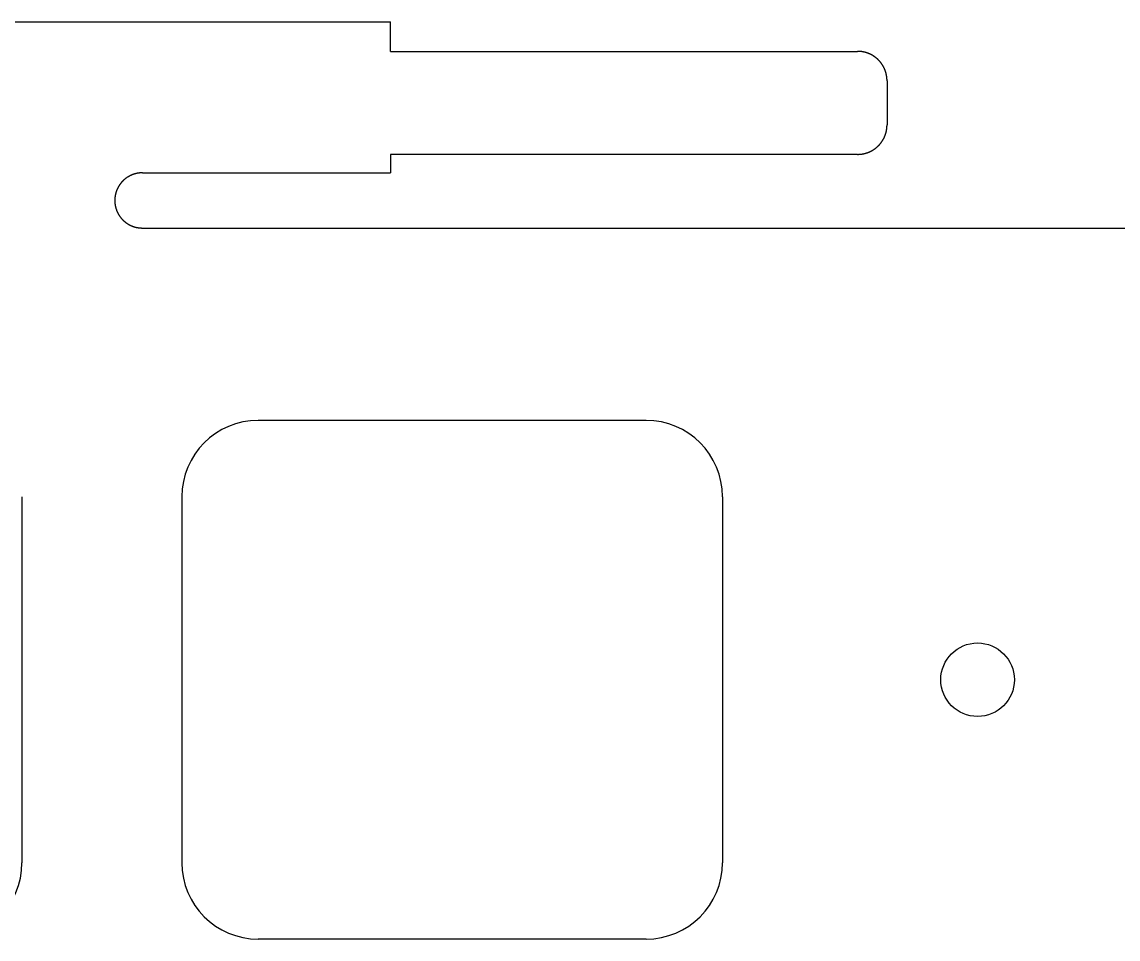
# Model space of a CAD drawing. Header units: millimetres. Extents: x -11 to 340, y -118 to 18.
# Drawn here: x 169.28 to 199.08, y -7.05 to 17.88 of the extents above; entities that cross this region are included whole.
import ezdxf

# ---------------------------------------------------------------- set-up
doc = ezdxf.new("R2010")
doc.units = ezdxf.units.MM
doc.header["$MEASUREMENT"] = 0
doc.layers.add('BLACK', color=7, linetype='CONTINUOUS')

msp = doc.modelspace()

# ---------------------------------------------------------------- linework, layer by layer
at = {"layer": 'BLACK', "linetype": 'Continuous'}
for p, q in [((149.3, 17.882529), (179.3, 17.882529)), ((179.3, 17.082529), (179.3, 17.882529)), ((179.3, 17.082529), (192, 17.082529)), ((192.000728, 17.082529), (192, 17.082529)), ((192.004774, 17.082515), (192.000728, 17.082529)), ((192.008814, 17.082481), (192.004774, 17.082515)), ((192.012855, 17.082428), (192.008814, 17.082481)), ((192.016891, 17.082354), (192.012855, 17.082428)), ((192.020928, 17.082261), (192.016891, 17.082354)), ((192.024959, 17.082147), (192.020928, 17.082261)), ((192.02899, 17.082014), (192.024959, 17.082147)), ((192.033015, 17.08186), (192.02899, 17.082014)), ((192.037041, 17.081687), (192.033015, 17.08186)), ((192.041062, 17.081493), (192.037041, 17.081687)), ((192.045082, 17.08128), (192.041062, 17.081493)), ((192.049097, 17.081047), (192.045082, 17.08128)), ((192.053111, 17.080794), (192.049097, 17.081047)), ((192.05712, 17.080521), (192.053111, 17.080794)), ((192.061129, 17.080228), (192.05712, 17.080521)), ((192.065132, 17.079916), (192.061129, 17.080228)), ((192.069134, 17.079583), (192.065132, 17.079916)), ((192.073131, 17.079231), (192.069134, 17.079583)), ((192.077127, 17.078859), (192.073131, 17.079231)), ((192.081117, 17.078467), (192.077127, 17.078859)), ((192.085107, 17.078055), (192.081117, 17.078467)), ((192.08909, 17.077624), (192.085107, 17.078055)), ((192.093073, 17.077173), (192.08909, 17.077624)), ((192.09705, 17.076702), (192.093073, 17.077173)), ((192.101025, 17.076211), (192.09705, 17.076702)), ((192.104995, 17.075701), (192.101025, 17.076211)), ((192.108963, 17.07517), (192.104995, 17.075701)), ((192.112926, 17.074621), (192.108963, 17.07517)), ((192.116886, 17.074051), (192.112926, 17.074621)), ((192.120841, 17.073462), (192.116886, 17.074051)), ((192.124794, 17.072853), (192.120841, 17.073462)), ((192.128741, 17.072225), (192.124794, 17.072853)), ((192.132686, 17.071576), (192.128741, 17.072225)), ((192.136625, 17.070909), (192.132686, 17.071576)), ((192.140562, 17.070221), (192.136625, 17.070909)), ((192.144492, 17.069514), (192.140562, 17.070221)), ((192.14842, 17.068787), (192.144492, 17.069514)), ((192.152342, 17.068042), (192.14842, 17.068787)), ((192.156262, 17.067276), (192.152342, 17.068042)), ((192.160174, 17.066491), (192.156262, 17.067276)), ((192.164085, 17.065686), (192.160174, 17.066491)), ((192.167989, 17.064862), (192.164085, 17.065686)), ((192.17189, 17.064018), (192.167989, 17.064862)), ((192.175784, 17.063155), (192.17189, 17.064018)), ((192.179676, 17.062272), (192.175784, 17.063155)), ((192.183561, 17.06137), (192.179676, 17.062272)), ((192.187443, 17.060449), (192.183561, 17.06137)), ((192.191318, 17.059508), (192.187443, 17.060449)), ((192.19519, 17.058548), (192.191318, 17.059508)), ((192.199054, 17.057568), (192.19519, 17.058548)), ((192.202916, 17.056569), (192.199054, 17.057568)), ((192.20677, 17.055551), (192.202916, 17.056569)), ((192.210621, 17.054514), (192.20677, 17.055551)), ((192.214464, 17.053457), (192.210621, 17.054514)), ((192.218304, 17.052381), (192.214464, 17.053457)), ((192.222136, 17.051286), (192.218304, 17.052381)), ((192.225965, 17.050171), (192.222136, 17.051286)), ((192.229785, 17.049038), (192.225965, 17.050171)), ((192.233602, 17.047885), (192.229785, 17.049038)), ((192.237412, 17.046713), (192.233602, 17.047885)), ((192.241217, 17.045522), (192.237412, 17.046713)), ((192.245014, 17.044312), (192.241217, 17.045522)), ((192.248807, 17.043082), (192.245014, 17.044312)), ((192.252592, 17.041834), (192.248807, 17.043082)), ((192.256373, 17.040567), (192.252592, 17.041834)), ((192.260145, 17.039281), (192.256373, 17.040567)), ((192.263913, 17.037975), (192.260145, 17.039281)), ((192.267673, 17.036651), (192.263913, 17.037975)), ((192.271428, 17.035308), (192.267673, 17.036651)), ((192.275174, 17.033946), (192.271428, 17.035308)), ((192.278916, 17.032565), (192.275174, 17.033946)), ((192.282648, 17.031165), (192.278916, 17.032565)), ((192.286376, 17.029747), (192.282648, 17.031165)), ((192.290095, 17.02831), (192.286376, 17.029747)), ((192.293809, 17.026853), (192.290095, 17.02831)), ((192.297514, 17.025379), (192.293809, 17.026853)), ((192.301213, 17.023885), (192.297514, 17.025379)), ((192.304904, 17.022373), (192.301213, 17.023885)), ((192.308588, 17.020842), (192.304904, 17.022373)), ((192.312264, 17.019293), (192.308588, 17.020842)), ((192.315934, 17.017725), (192.312264, 17.019293)), ((192.319594, 17.016139), (192.315934, 17.017725)), ((192.323249, 17.014534), (192.319594, 17.016139)), ((192.326894, 17.012911), (192.323249, 17.014534)), ((192.330532, 17.011269), (192.326894, 17.012911)), ((192.334161, 17.009609), (192.330532, 17.011269)), ((192.337784, 17.007931), (192.334161, 17.009609)), ((192.341397, 17.006234), (192.337784, 17.007931)), ((192.345004, 17.004519), (192.341397, 17.006234)), ((192.3486, 17.002786), (192.345004, 17.004519)), ((192.35219, 17.001034), (192.3486, 17.002786)), ((192.35577, 16.999265), (192.35219, 17.001034)), ((192.359342, 16.997477), (192.35577, 16.999265)), ((192.362905, 16.995672), (192.359342, 16.997477)), ((192.36646, 16.993848), (192.362905, 16.995672)), ((192.370005, 16.992007), (192.36646, 16.993848)), ((192.373543, 16.990147), (192.370005, 16.992007)), ((192.37707, 16.98827), (192.373543, 16.990147)), ((192.38059, 16.986374), (192.37707, 16.98827)), ((192.384098, 16.984461), (192.38059, 16.986374)), ((192.3876, 16.98253), (192.384098, 16.984461)), ((192.39109, 16.980581), (192.3876, 16.98253)), ((192.394572, 16.978615), (192.39109, 16.980581)), ((192.398044, 16.976631), (192.394572, 16.978615)), ((192.401507, 16.974629), (192.398044, 16.976631)), ((192.404959, 16.972611), (192.401507, 16.974629)), ((192.408403, 16.970574), (192.404959, 16.972611)), ((192.411835, 16.968521), (192.408403, 16.970574)), ((192.415259, 16.966449), (192.411835, 16.968521)), ((192.418672, 16.964361), (192.415259, 16.966449)), ((192.422075, 16.962255), (192.418672, 16.964361)), ((192.425468, 16.960132), (192.422075, 16.962255)), ((192.428851, 16.957991), (192.425468, 16.960132)), ((192.432222, 16.955834), (192.428851, 16.957991)), ((192.435584, 16.95366), (192.432222, 16.955834)), ((192.438935, 16.951469), (192.435584, 16.95366)), ((192.442276, 16.94926), (192.438935, 16.951469)), ((192.445605, 16.947035), (192.442276, 16.94926)), ((192.448924, 16.944793), (192.445605, 16.947035)), ((192.452232, 16.942535), (192.448924, 16.944793)), ((192.455529, 16.940259), (192.452232, 16.942535)), ((192.458814, 16.937967), (192.455529, 16.940259)), ((192.462089, 16.935658), (192.458814, 16.937967)), ((192.465352, 16.933333), (192.462089, 16.935658)), ((192.468604, 16.930991), (192.465352, 16.933333)), ((192.471844, 16.928633), (192.468604, 16.930991)), ((192.475073, 16.926259), (192.471844, 16.928633)), ((192.47829, 16.923868), (192.475073, 16.926259)), ((192.481496, 16.921461), (192.47829, 16.923868)), ((192.484689, 16.919039), (192.481496, 16.921461)), ((192.487871, 16.916599), (192.484689, 16.919039)), ((192.491041, 16.914144), (192.487871, 16.916599)), ((192.494199, 16.911673), (192.491041, 16.914144)), ((192.497344, 16.909186), (192.494199, 16.911673)), ((192.500477, 16.906683), (192.497344, 16.909186)), ((192.503598, 16.904165), (192.500477, 16.906683)), ((192.506707, 16.901631), (192.503598, 16.904165)), ((192.509802, 16.899081), (192.506707, 16.901631)), ((192.512886, 16.896515), (192.509802, 16.899081)), ((192.515956, 16.893935), (192.512886, 16.896515)), ((192.519014, 16.891338), (192.515956, 16.893935)), ((192.522059, 16.888727), (192.519014, 16.891338)), ((192.525092, 16.8861), (192.522059, 16.888727)), ((192.52811, 16.883458), (192.525092, 16.8861)), ((192.531116, 16.880801), (192.52811, 16.883458)), ((192.534109, 16.878129), (192.531116, 16.880801)), ((192.537089, 16.875442), (192.534109, 16.878129)), ((192.540055, 16.87274), (192.537089, 16.875442)), ((192.543007, 16.870023), (192.540055, 16.87274)), ((192.545946, 16.867292), (192.543007, 16.870023)), ((192.548872, 16.864546), (192.545946, 16.867292)), ((192.551784, 16.861785), (192.548872, 16.864546)), ((192.554682, 16.85901), (192.551784, 16.861785)), ((192.557566, 16.85622), (192.554682, 16.85901)), ((192.560436, 16.853416), (192.557566, 16.85622)), ((192.563292, 16.850598), (192.560436, 16.853416)), ((192.568962, 16.844919), (192.563292, 16.850598)), ((192.574575, 16.839184), (192.568962, 16.844919)), ((192.580131, 16.833393), (192.574575, 16.839184)), ((192.585628, 16.827548), (192.580131, 16.833393)), ((192.591066, 16.821648), (192.585628, 16.827548)), ((192.596445, 16.815695), (192.591066, 16.821648)), ((192.601764, 16.809689), (192.596445, 16.815695)), ((192.607022, 16.803631), (192.601764, 16.809689)), ((192.612219, 16.797522), (192.607022, 16.803631)), ((192.617354, 16.791361), (192.612219, 16.797522)), ((192.622426, 16.785151), (192.617354, 16.791361)), ((192.627436, 16.778891), (192.622426, 16.785151)), ((192.632382, 16.772583), (192.627436, 16.778891)), ((192.637265, 16.766227), (192.632382, 16.772583)), ((192.642082, 16.759823), (192.637265, 16.766227)), ((192.646835, 16.753373), (192.642082, 16.759823)), ((192.651522, 16.746877), (192.646835, 16.753373)), ((192.656144, 16.740335), (192.651522, 16.746877)), ((192.660699, 16.73375), (192.656144, 16.740335)), ((192.665187, 16.72712), (192.660699, 16.73375)), ((192.669607, 16.720447), (192.665187, 16.72712)), ((192.67396, 16.713733), (192.669607, 16.720447)), ((192.678244, 16.706976), (192.67396, 16.713733)), ((192.68246, 16.700179), (192.678244, 16.706976)), ((192.686606, 16.693341), (192.68246, 16.700179)), ((192.690683, 16.686464), (192.686606, 16.693341)), ((192.69469, 16.679548), (192.690683, 16.686464)), ((192.698627, 16.672594), (192.69469, 16.679548)), ((192.702493, 16.665603), (192.698627, 16.672594)), ((192.706288, 16.658575), (192.702493, 16.665603)), ((192.710012, 16.651511), (192.706288, 16.658575)), ((192.713664, 16.644411), (192.710012, 16.651511)), ((192.717243, 16.637277), (192.713664, 16.644411)), ((192.720751, 16.63011), (192.717243, 16.637277)), ((192.724185, 16.622909), (192.720751, 16.63011)), ((192.727547, 16.615675), (192.724185, 16.622909)), ((192.730835, 16.60841), (192.727547, 16.615675)), ((192.73405, 16.601113), (192.730835, 16.60841)), ((192.737191, 16.593786), (192.73405, 16.601113)), ((192.740257, 16.586429), (192.737191, 16.593786)), ((192.74325, 16.579043), (192.740257, 16.586429)), ((192.746167, 16.571629), (192.74325, 16.579043)), ((192.74901, 16.564186), (192.746167, 16.571629)), ((192.751778, 16.556716), (192.74901, 16.564186)), ((192.75447, 16.54922), (192.751778, 16.556716)), ((192.757087, 16.541697), (192.75447, 16.54922)), ((192.759628, 16.534149), (192.757087, 16.541697)), ((192.762093, 16.526576), (192.759628, 16.534149)), ((192.764482, 16.51898), (192.762093, 16.526576)), ((192.766794, 16.511359), (192.764482, 16.51898)), ((192.76903, 16.503716), (192.766794, 16.511359)), ((192.771189, 16.49605), (192.76903, 16.503716)), ((192.773272, 16.488362), (192.771189, 16.49605)), ((192.775277, 16.480653), (192.773272, 16.488362)), ((192.777205, 16.472924), (192.775277, 16.480653)), ((192.779056, 16.465174), (192.777205, 16.472924)), ((192.780829, 16.457404), (192.779056, 16.465174)), ((192.782525, 16.449616), (192.780829, 16.457404)), ((192.784143, 16.441809), (192.782525, 16.449616)), ((192.785683, 16.433984), (192.784143, 16.441809)), ((192.787145, 16.426142), (192.785683, 16.433984)), ((192.788529, 16.418282), (192.787145, 16.426142)), ((192.789835, 16.410406), (192.788529, 16.418282)), ((192.791062, 16.402514), (192.789835, 16.410406)), ((192.792211, 16.394607), (192.791062, 16.402514)), ((192.793281, 16.386685), (192.792211, 16.394607)), ((192.794273, 16.378748), (192.793281, 16.386685)), ((192.795186, 16.370796), (192.794273, 16.378748)), ((192.79602, 16.362832), (192.795186, 16.370796)), ((192.796775, 16.354854), (192.79602, 16.362832)), ((192.797451, 16.346863), (192.796775, 16.354854)), ((192.798047, 16.33886), (192.797451, 16.346863)), ((192.798565, 16.330845), (192.798047, 16.33886)), ((192.799003, 16.322819), (192.798565, 16.330845)), ((192.799362, 16.314782), (192.799003, 16.322819)), ((192.799641, 16.306733), (192.799362, 16.314782)), ((192.79984, 16.298675), (192.799641, 16.306733)), ((192.79996, 16.290607), (192.79984, 16.298675)), ((192.8, 16.282529), (192.79996, 16.290607)), ((192.8, 16.282529), (192.8, 15.082529)), ((192.779743, 14.902853), (192.780626, 14.906745)), ((192.780626, 14.906745), (192.781489, 14.910639)), ((192.781489, 14.910639), (192.782333, 14.91454)), ((192.782333, 14.91454), (192.783157, 14.918444)), ((192.783157, 14.918444), (192.783962, 14.922355)), ((192.783962, 14.922355), (192.784747, 14.926267)), ((192.784747, 14.926267), (192.785513, 14.930187)), ((192.785513, 14.930187), (192.786258, 14.934109)), ((192.786258, 14.934109), (192.786985, 14.938037)), ((192.786985, 14.938037), (192.787692, 14.941967)), ((192.787692, 14.941967), (192.78838, 14.945904)), ((192.78838, 14.945904), (192.789047, 14.949843)), ((192.789047, 14.949843), (192.789696, 14.953788)), ((192.789696, 14.953788), (192.790324, 14.957735)), ((192.790324, 14.957735), (192.790933, 14.961688)), ((192.790933, 14.961688), (192.791522, 14.965643)), ((192.791522, 14.965643), (192.792092, 14.969603)), ((192.792092, 14.969603), (192.792641, 14.973566)), ((192.792641, 14.973566), (192.793172, 14.977534)), ((192.793172, 14.977534), (192.793682, 14.981504)), ((192.793682, 14.981504), (192.794173, 14.985479)), ((192.794173, 14.985479), (192.794644, 14.989456)), ((192.794644, 14.989456), (192.795095, 14.993439)), ((192.795095, 14.993439), (192.795526, 14.997422)), ((192.795526, 14.997422), (192.795938, 15.001412)), ((192.795938, 15.001412), (192.79633, 15.005402)), ((192.79633, 15.005402), (192.796702, 15.009398)), ((192.796702, 15.009398), (192.797054, 15.013395)), ((192.797054, 15.013395), (192.797387, 15.017397)), ((192.797387, 15.017397), (192.797699, 15.0214)), ((192.797699, 15.0214), (192.797992, 15.025409)), ((192.797992, 15.025409), (192.798265, 15.029418)), ((192.798265, 15.029418), (192.798518, 15.033432)), ((192.798518, 15.033432), (192.798751, 15.037447)), ((192.798751, 15.037447), (192.798964, 15.041467)), ((192.798964, 15.041467), (192.799158, 15.045488)), ((192.799158, 15.045488), (192.799331, 15.049514)), ((192.799331, 15.049514), (192.799485, 15.053539)), ((192.799485, 15.053539), (192.799618, 15.05757)), ((192.799618, 15.05757), (192.799732, 15.061601)), ((192.799732, 15.061601), (192.799825, 15.065638)), ((192.799825, 15.065638), (192.799899, 15.069674)), ((192.799899, 15.069674), (192.799952, 15.073715)), ((192.799952, 15.073715), (192.799986, 15.077756)), ((192.799986, 15.077756), (192.8, 15.081801)), ((192.8, 15.081801), (192.8, 15.082529)), ((192.641339, 14.604239), (192.64373, 14.607456)), ((192.64373, 14.607456), (192.646104, 14.610685)), ((192.646104, 14.610685), (192.648462, 14.613925)), ((192.648462, 14.613925), (192.650804, 14.617177)), ((192.650804, 14.617177), (192.653129, 14.62044)), ((192.653129, 14.62044), (192.655438, 14.623715)), ((192.655438, 14.623715), (192.65773, 14.627)), ((192.65773, 14.627), (192.660006, 14.630297)), ((192.660006, 14.630297), (192.662264, 14.633605)), ((192.662264, 14.633605), (192.664506, 14.636924)), ((192.664506, 14.636924), (192.666731, 14.640253)), ((192.666731, 14.640253), (192.66894, 14.643594)), ((192.66894, 14.643594), (192.671131, 14.646945)), ((192.671131, 14.646945), (192.673305, 14.650307)), ((192.673305, 14.650307), (192.675462, 14.653678)), ((192.675462, 14.653678), (192.677603, 14.657061)), ((192.677603, 14.657061), (192.679726, 14.660454)), ((192.679726, 14.660454), (192.681832, 14.663857)), ((192.681832, 14.663857), (192.68392, 14.66727)), ((192.68392, 14.66727), (192.685992, 14.670694)), ((192.685992, 14.670694), (192.688045, 14.674126)), ((192.688045, 14.674126), (192.690082, 14.67757)), ((192.690082, 14.67757), (192.6921, 14.681022)), ((192.6921, 14.681022), (192.694102, 14.684485)), ((192.694102, 14.684485), (192.696086, 14.687957)), ((192.696086, 14.687957), (192.698052, 14.691439)), ((192.698052, 14.691439), (192.700001, 14.694929)), ((192.700001, 14.694929), (192.701932, 14.698431)), ((192.701932, 14.698431), (192.703845, 14.701939)), ((192.703845, 14.701939), (192.705741, 14.705459)), ((192.705741, 14.705459), (192.707618, 14.708986)), ((192.707618, 14.708986), (192.709478, 14.712524)), ((192.709478, 14.712524), (192.711319, 14.716069)), ((192.711319, 14.716069), (192.713143, 14.719624)), ((192.713143, 14.719624), (192.714948, 14.723187)), ((192.714948, 14.723187), (192.716736, 14.726759)), ((192.716736, 14.726759), (192.718505, 14.730339)), ((192.718505, 14.730339), (192.720257, 14.733929)), ((192.720257, 14.733929), (192.72199, 14.737525)), ((192.72199, 14.737525), (192.723705, 14.741132)), ((192.723705, 14.741132), (192.725402, 14.744745)), ((192.725402, 14.744745), (192.72708, 14.748368)), ((192.72708, 14.748368), (192.72874, 14.751997)), ((192.72874, 14.751997), (192.730382, 14.755635)), ((192.730382, 14.755635), (192.732005, 14.75928)), ((192.732005, 14.75928), (192.73361, 14.762935)), ((192.73361, 14.762935), (192.735196, 14.766595)), ((192.735196, 14.766595), (192.736764, 14.770265)), ((192.736764, 14.770265), (192.738313, 14.773941)), ((192.738313, 14.773941), (192.739844, 14.777625)), ((192.739844, 14.777625), (192.741356, 14.781316)), ((192.741356, 14.781316), (192.74285, 14.785015)), ((192.74285, 14.785015), (192.744324, 14.78872)), ((192.744324, 14.78872), (192.745781, 14.792434)), ((192.745781, 14.792434), (192.747218, 14.796153)), ((192.747218, 14.796153), (192.748636, 14.799881)), ((192.748636, 14.799881), (192.750036, 14.803613)), ((192.750036, 14.803613), (192.751417, 14.807355)), ((192.751417, 14.807355), (192.752779, 14.811101)), ((192.752779, 14.811101), (192.754122, 14.814856)), ((192.754122, 14.814856), (192.755446, 14.818616)), ((192.755446, 14.818616), (192.756752, 14.822384)), ((192.756752, 14.822384), (192.758038, 14.826156)), ((192.758038, 14.826156), (192.759305, 14.829937)), ((192.759305, 14.829937), (192.760553, 14.833722)), ((192.760553, 14.833722), (192.761783, 14.837515)), ((192.761783, 14.837515), (192.762993, 14.841312)), ((192.762993, 14.841312), (192.764184, 14.845117)), ((192.764184, 14.845117), (192.765356, 14.848927)), ((192.765356, 14.848927), (192.766509, 14.852744)), ((192.766509, 14.852744), (192.767642, 14.856564)), ((192.767642, 14.856564), (192.768757, 14.860393)), ((192.768757, 14.860393), (192.769852, 14.864225)), ((192.769852, 14.864225), (192.770928, 14.868065)), ((192.770928, 14.868065), (192.771985, 14.871908)), ((192.771985, 14.871908), (192.773022, 14.875759)), ((192.773022, 14.875759), (192.77404, 14.879613)), ((192.77404, 14.879613), (192.775039, 14.883475)), ((192.775039, 14.883475), (192.776019, 14.887339)), ((192.776019, 14.887339), (192.776979, 14.891211)), ((192.776979, 14.891211), (192.77792, 14.895086)), ((192.77792, 14.895086), (192.778841, 14.898968)), ((192.778841, 14.898968), (192.779743, 14.902853)), ((192.198124, 14.307252), (192.205833, 14.309257)), ((192.205833, 14.309257), (192.213521, 14.31134)), ((192.213521, 14.31134), (192.221187, 14.313499)), ((192.221187, 14.313499), (192.22883, 14.315735)), ((192.22883, 14.315735), (192.236451, 14.318047)), ((192.236451, 14.318047), (192.244047, 14.320436)), ((192.244047, 14.320436), (192.25162, 14.322901)), ((192.25162, 14.322901), (192.259168, 14.325442)), ((192.259168, 14.325442), (192.266691, 14.328059)), ((192.266691, 14.328059), (192.274187, 14.330751)), ((192.274187, 14.330751), (192.281657, 14.333519)), ((192.281657, 14.333519), (192.2891, 14.336362)), ((192.2891, 14.336362), (192.296514, 14.339279)), ((192.296514, 14.339279), (192.3039, 14.342272)), ((192.3039, 14.342272), (192.311257, 14.345338)), ((192.311257, 14.345338), (192.318584, 14.348479)), ((192.318584, 14.348479), (192.325881, 14.351694)), ((192.325881, 14.351694), (192.333146, 14.354982)), ((192.333146, 14.354982), (192.34038, 14.358344)), ((192.34038, 14.358344), (192.347581, 14.361778)), ((192.347581, 14.361778), (192.354748, 14.365286)), ((192.354748, 14.365286), (192.361882, 14.368865)), ((192.361882, 14.368865), (192.368982, 14.372517)), ((192.368982, 14.372517), (192.376046, 14.376241)), ((192.376046, 14.376241), (192.383074, 14.380036)), ((192.383074, 14.380036), (192.390065, 14.383902)), ((192.390065, 14.383902), (192.397019, 14.387839)), ((192.397019, 14.387839), (192.403935, 14.391846)), ((192.403935, 14.391846), (192.410812, 14.395923)), ((192.410812, 14.395923), (192.41765, 14.400069)), ((192.41765, 14.400069), (192.424447, 14.404285)), ((192.424447, 14.404285), (192.431204, 14.408569)), ((192.431204, 14.408569), (192.437918, 14.412922)), ((192.437918, 14.412922), (192.444591, 14.417342)), ((192.444591, 14.417342), (192.451221, 14.42183)), ((192.451221, 14.42183), (192.457806, 14.426385)), ((192.457806, 14.426385), (192.464348, 14.431007)), ((192.464348, 14.431007), (192.470844, 14.435694)), ((192.470844, 14.435694), (192.477294, 14.440447)), ((192.477294, 14.440447), (192.483698, 14.445264)), ((192.483698, 14.445264), (192.490054, 14.450147)), ((192.490054, 14.450147), (192.496362, 14.455093)), ((192.496362, 14.455093), (192.502622, 14.460103)), ((192.502622, 14.460103), (192.508832, 14.465175)), ((192.508832, 14.465175), (192.514993, 14.47031)), ((192.514993, 14.47031), (192.521102, 14.475507)), ((192.521102, 14.475507), (192.52716, 14.480765)), ((192.52716, 14.480765), (192.533166, 14.486084)), ((192.533166, 14.486084), (192.539119, 14.491463)), ((192.539119, 14.491463), (192.545019, 14.496901)), ((192.545019, 14.496901), (192.550864, 14.502398)), ((192.550864, 14.502398), (192.556655, 14.507954)), ((192.556655, 14.507954), (192.56239, 14.513567)), ((192.56239, 14.513567), (192.568069, 14.519237)), ((192.568069, 14.519237), (192.570887, 14.522093)), ((192.570887, 14.522093), (192.573691, 14.524963)), ((192.573691, 14.524963), (192.576481, 14.527847)), ((192.576481, 14.527847), (192.579256, 14.530745)), ((192.579256, 14.530745), (192.582017, 14.533657)), ((192.582017, 14.533657), (192.584763, 14.536583)), ((192.584763, 14.536583), (192.587494, 14.539522)), ((192.587494, 14.539522), (192.590211, 14.542474)), ((192.590211, 14.542474), (192.592913, 14.54544)), ((192.592913, 14.54544), (192.5956, 14.54842)), ((192.5956, 14.54842), (192.598272, 14.551413)), ((192.598272, 14.551413), (192.600929, 14.554419)), ((192.600929, 14.554419), (192.603571, 14.557437)), ((192.603571, 14.557437), (192.606198, 14.56047)), ((192.606198, 14.56047), (192.608809, 14.563515)), ((192.608809, 14.563515), (192.611406, 14.566573)), ((192.611406, 14.566573), (192.613986, 14.569643)), ((192.613986, 14.569643), (192.616552, 14.572727)), ((192.616552, 14.572727), (192.619102, 14.575822)), ((192.619102, 14.575822), (192.621636, 14.578931)), ((192.621636, 14.578931), (192.624154, 14.582052)), ((192.624154, 14.582052), (192.626657, 14.585185)), ((192.626657, 14.585185), (192.629144, 14.58833)), ((192.629144, 14.58833), (192.631615, 14.591488)), ((192.631615, 14.591488), (192.63407, 14.594658)), ((192.63407, 14.594658), (192.63651, 14.59784)), ((192.63651, 14.59784), (192.638932, 14.601033)), ((192.638932, 14.601033), (192.641339, 14.604239)), ((192, 14.282529), (179.3, 14.282529)), ((179.3, 14.282529), (179.3, 13.78)), ((192, 14.282529), (192.008078, 14.282569)), ((192.008078, 14.282569), (192.016146, 14.282689)), ((192.016146, 14.282689), (192.024204, 14.282888)), ((192.024204, 14.282888), (192.032253, 14.283167)), ((192.032253, 14.283167), (192.04029, 14.283526)), ((192.04029, 14.283526), (192.048316, 14.283964)), ((192.048316, 14.283964), (192.056331, 14.284482)), ((192.056331, 14.284482), (192.064334, 14.285078)), ((192.064334, 14.285078), (192.072325, 14.285754)), ((192.072325, 14.285754), (192.080303, 14.286509)), ((192.080303, 14.286509), (192.088267, 14.287343)), ((192.088267, 14.287343), (192.096219, 14.288256)), ((192.096219, 14.288256), (192.104156, 14.289248)), ((192.104156, 14.289248), (192.112078, 14.290318)), ((192.112078, 14.290318), (192.119985, 14.291467)), ((192.119985, 14.291467), (192.127877, 14.292694)), ((192.127877, 14.292694), (192.135753, 14.294)), ((192.135753, 14.294), (192.143613, 14.295384)), ((192.143613, 14.295384), (192.151455, 14.296846)), ((192.151455, 14.296846), (192.15928, 14.298386)), ((192.15928, 14.298386), (192.167087, 14.300004)), ((192.167087, 14.300004), (192.174875, 14.3017)), ((192.174875, 14.3017), (192.182645, 14.303473)), ((192.182645, 14.303473), (192.190395, 14.305324)), ((192.190395, 14.305324), (192.198124, 14.307252)), ((172.242142, 13.714106), (172.235119, 13.710896)), ((172.249197, 13.717242), (172.242142, 13.714106)), ((172.256283, 13.720304), (172.249197, 13.717242)), ((172.263398, 13.723292), (172.256283, 13.720304)), ((172.270543, 13.726206), (172.263398, 13.723292)), ((172.277717, 13.729045), (172.270543, 13.726206)), ((172.284919, 13.731809), (172.277717, 13.729045)), ((172.292148, 13.734498), (172.284919, 13.731809)), ((172.299404, 13.737112), (172.292148, 13.734498)), ((172.306686, 13.739651), (172.299404, 13.737112)), ((172.313993, 13.742113), (172.306686, 13.739651)), ((172.321325, 13.7445), (172.313993, 13.742113)), ((172.328681, 13.74681), (172.321325, 13.7445)), ((172.336061, 13.749045), (172.328681, 13.74681)), ((172.343464, 13.751202), (172.336061, 13.749045)), ((172.350889, 13.753283), (172.343464, 13.751202)), ((172.358336, 13.755287), (172.350889, 13.753283)), ((172.365804, 13.757214), (172.358336, 13.755287)), ((172.373292, 13.759064), (172.365804, 13.757214)), ((172.380801, 13.760836), (172.373292, 13.759064)), ((172.388329, 13.762531), (172.380801, 13.760836)), ((172.395876, 13.764148), (172.388329, 13.762531)), ((172.403441, 13.765687), (172.395876, 13.764148)), ((172.411024, 13.767149), (172.403441, 13.765687)), ((172.418624, 13.768532), (172.411024, 13.767149)), ((172.426242, 13.769837), (172.418624, 13.768532)), ((172.433875, 13.771064), (172.426242, 13.769837)), ((172.441524, 13.772213), (172.433875, 13.771064)), ((172.449188, 13.773283), (172.441524, 13.772213)), ((172.456867, 13.774274), (172.449188, 13.773283)), ((172.464561, 13.775187), (172.456867, 13.774274)), ((172.472268, 13.776021), (172.464561, 13.775187)), ((172.479988, 13.776775), (172.472268, 13.776021)), ((172.487721, 13.777451), (172.479988, 13.776775)), ((172.495467, 13.778048), (172.487721, 13.777451)), ((172.503225, 13.778565), (172.495467, 13.778048)), ((172.510994, 13.779003), (172.503225, 13.778565)), ((172.518775, 13.779362), (172.510994, 13.779003)), ((172.526566, 13.779641), (172.518775, 13.779362)), ((172.534368, 13.77984), (172.526566, 13.779641)), ((172.542179, 13.77996), (172.534368, 13.77984)), ((172.55, 13.78), (172.542179, 13.77996)), ((172.55, 13.78), (179.3, 13.78)), ((171.905808, 13.414303), (171.90383, 13.410974)), ((171.907805, 13.417623), (171.905808, 13.414303)), ((171.909818, 13.420933), (171.907805, 13.417623)), ((171.91185, 13.424233), (171.909818, 13.420933)), ((171.913898, 13.427522), (171.91185, 13.424233)), ((171.915963, 13.430802), (171.913898, 13.427522)), ((171.918046, 13.43407), (171.915963, 13.430802)), ((171.920146, 13.437329), (171.918046, 13.43407)), ((171.922262, 13.440576), (171.920146, 13.437329)), ((171.924396, 13.443814), (171.922262, 13.440576)), ((171.926546, 13.44704), (171.924396, 13.443814)), ((171.928714, 13.450256), (171.926546, 13.44704)), ((171.930898, 13.45346), (171.928714, 13.450256)), ((171.933099, 13.456655), (171.930898, 13.45346)), ((171.935316, 13.459837), (171.933099, 13.456655)), ((171.93755, 13.463009), (171.935316, 13.459837)), ((171.939801, 13.466168), (171.93755, 13.463009)), ((171.942068, 13.469318), (171.939801, 13.466168)), ((171.944351, 13.472455), (171.942068, 13.469318)), ((171.946651, 13.475581), (171.944351, 13.472455)), ((171.948967, 13.478694), (171.946651, 13.475581)), ((171.9513, 13.481797), (171.948967, 13.478694)), ((171.953648, 13.484887), (171.9513, 13.481797)), ((171.956012, 13.487966), (171.953648, 13.484887)), ((171.958393, 13.491033), (171.956012, 13.487966)), ((171.960789, 13.494087), (171.958393, 13.491033)), ((171.963201, 13.497129), (171.960789, 13.494087)), ((171.96563, 13.50016), (171.963201, 13.497129)), ((171.968073, 13.503177), (171.96563, 13.50016)), ((171.970533, 13.506183), (171.968073, 13.503177)), ((171.973008, 13.509175), (171.970533, 13.506183)), ((171.975499, 13.512155), (171.973008, 13.509175)), ((171.978004, 13.515122), (171.975499, 13.512155)), ((171.980526, 13.518077), (171.978004, 13.515122)), ((171.983062, 13.521018), (171.980526, 13.518077)), ((171.985614, 13.523947), (171.983062, 13.521018)), ((171.988181, 13.526862), (171.985614, 13.523947)), ((171.990763, 13.529765), (171.988181, 13.526862)), ((171.99336, 13.532654), (171.990763, 13.529765)), ((171.995972, 13.53553), (171.99336, 13.532654)), ((171.998599, 13.538392), (171.995972, 13.53553)), ((172.001241, 13.541241), (171.998599, 13.538392)), ((172.003897, 13.544076), (172.001241, 13.541241)), ((172.006568, 13.546897), (172.003897, 13.544076)), ((172.009253, 13.549705), (172.006568, 13.546897)), ((172.011952, 13.552499), (172.009253, 13.549705)), ((172.014667, 13.555279), (172.011952, 13.552499)), ((172.017395, 13.558045), (172.014667, 13.555279)), ((172.020137, 13.560797), (172.017395, 13.558045)), ((172.025665, 13.566258), (172.020137, 13.560797)), ((172.031248, 13.571662), (172.025665, 13.566258)), ((172.036886, 13.577007), (172.031248, 13.571662)), ((172.042578, 13.582294), (172.036886, 13.577007)), ((172.048325, 13.587522), (172.042578, 13.582294)), ((172.054124, 13.59269), (172.048325, 13.587522)), ((172.059976, 13.597798), (172.054124, 13.59269)), ((172.065879, 13.602844), (172.059976, 13.597798)), ((172.071833, 13.607829), (172.065879, 13.602844)), ((172.077837, 13.612751), (172.071833, 13.607829)), ((172.083891, 13.617611), (172.077837, 13.612751)), ((172.089994, 13.622407), (172.083891, 13.617611)), ((172.096145, 13.627139), (172.089994, 13.622407)), ((172.102343, 13.631807), (172.096145, 13.627139)), ((172.108588, 13.63641), (172.102343, 13.631807)), ((172.114878, 13.640947), (172.108588, 13.63641)), ((172.121214, 13.645419), (172.114878, 13.640947)), ((172.127594, 13.649824), (172.121214, 13.645419)), ((172.134018, 13.654162), (172.127594, 13.649824)), ((172.140484, 13.658432), (172.134018, 13.654162)), ((172.146993, 13.662634), (172.140484, 13.658432)), ((172.153544, 13.666768), (172.146993, 13.662634)), ((172.160135, 13.670834), (172.153544, 13.666768)), ((172.166766, 13.67483), (172.160135, 13.670834)), ((172.173437, 13.678756), (172.166766, 13.67483)), ((172.180146, 13.682613), (172.173437, 13.678756)), ((172.186892, 13.686398), (172.180146, 13.682613)), ((172.193676, 13.690114), (172.186892, 13.686398)), ((172.200497, 13.693757), (172.193676, 13.690114)), ((172.207353, 13.69733), (172.200497, 13.693757)), ((172.214243, 13.70083), (172.207353, 13.69733)), ((172.221169, 13.704258), (172.214243, 13.70083)), ((172.228127, 13.707614), (172.221169, 13.704258)), ((172.235119, 13.710896), (172.228127, 13.707614)), ((171.804915, 13.116329), (171.804483, 13.112475)), ((171.805366, 13.120183), (171.804915, 13.116329)), ((171.805838, 13.124031), (171.805366, 13.120183)), ((171.806329, 13.127878), (171.805838, 13.124031)), ((171.80684, 13.131718), (171.806329, 13.127878)), ((171.80737, 13.135557), (171.80684, 13.131718)), ((171.80792, 13.13939), (171.80737, 13.135557)), ((171.80849, 13.143222), (171.80792, 13.13939)), ((171.80908, 13.147047), (171.80849, 13.143222)), ((171.809689, 13.150871), (171.80908, 13.147047)), ((171.810318, 13.154688), (171.809689, 13.150871)), ((171.810966, 13.158504), (171.810318, 13.154688)), ((171.811634, 13.162313), (171.810966, 13.158504)), ((171.812322, 13.16612), (171.811634, 13.162313)), ((171.813029, 13.169921), (171.812322, 13.16612)), ((171.813756, 13.173719), (171.813029, 13.169921)), ((171.814502, 13.177511), (171.813756, 13.173719)), ((171.815268, 13.181301), (171.814502, 13.177511)), ((171.816053, 13.185084), (171.815268, 13.181301)), ((171.816858, 13.188864), (171.816053, 13.185084)), ((171.817682, 13.192638), (171.816858, 13.188864)), ((171.818526, 13.196409), (171.817682, 13.192638)), ((171.819389, 13.200173), (171.818526, 13.196409)), ((171.820272, 13.203934), (171.819389, 13.200173)), ((171.821174, 13.207688), (171.820272, 13.203934)), ((171.822096, 13.211439), (171.821174, 13.207688)), ((171.823036, 13.215183), (171.822096, 13.211439)), ((171.823996, 13.218924), (171.823036, 13.215183)), ((171.824976, 13.222657), (171.823996, 13.218924)), ((171.825975, 13.226388), (171.824976, 13.222657)), ((171.826992, 13.23011), (171.825975, 13.226388)), ((171.82803, 13.23383), (171.826992, 13.23011)), ((171.829086, 13.237542), (171.82803, 13.23383)), ((171.830162, 13.24125), (171.829086, 13.237542)), ((171.831257, 13.24495), (171.830162, 13.24125)), ((171.832371, 13.248647), (171.831257, 13.24495)), ((171.833504, 13.252335), (171.832371, 13.248647)), ((171.834657, 13.25602), (171.833504, 13.252335)), ((171.835828, 13.259697), (171.834657, 13.25602)), ((171.837019, 13.26337), (171.835828, 13.259697)), ((171.838228, 13.267034), (171.837019, 13.26337)), ((171.839457, 13.270695), (171.838228, 13.267034)), ((171.840704, 13.274346), (171.839457, 13.270695)), ((171.841971, 13.277994), (171.840704, 13.274346)), ((171.843256, 13.281633), (171.841971, 13.277994)), ((171.844561, 13.285267), (171.843256, 13.281633)), ((171.845884, 13.288893), (171.844561, 13.285267)), ((171.847226, 13.292514), (171.845884, 13.288893)), ((171.848587, 13.296126), (171.847226, 13.292514)), ((171.849967, 13.299734), (171.848587, 13.296126)), ((171.851365, 13.303332), (171.849967, 13.299734)), ((171.852782, 13.306925), (171.851365, 13.303332)), ((171.854218, 13.310509), (171.852782, 13.306925)), ((171.855673, 13.314088), (171.854218, 13.310509)), ((171.857146, 13.317658), (171.855673, 13.314088)), ((171.858638, 13.321222), (171.857146, 13.317658)), ((171.860148, 13.324776), (171.858638, 13.321222)), ((171.861677, 13.328325), (171.860148, 13.324776)), ((171.863224, 13.331865), (171.861677, 13.328325)), ((171.864791, 13.335398), (171.863224, 13.331865)), ((171.866375, 13.338922), (171.864791, 13.335398)), ((171.867978, 13.34244), (171.866375, 13.338922)), ((171.869598, 13.345948), (171.867978, 13.34244)), ((171.871238, 13.349449), (171.869598, 13.345948)), ((171.872895, 13.352941), (171.871238, 13.349449)), ((171.874572, 13.356426), (171.872895, 13.352941)), ((171.876265, 13.359901), (171.874572, 13.356426)), ((171.877978, 13.363369), (171.876265, 13.359901)), ((171.879708, 13.366827), (171.877978, 13.363369)), ((171.881457, 13.370278), (171.879708, 13.366827)), ((171.883223, 13.373719), (171.881457, 13.370278)), ((171.885007, 13.377152), (171.883223, 13.373719)), ((171.886809, 13.380575), (171.885007, 13.377152)), ((171.88863, 13.383991), (171.886809, 13.380575)), ((171.890467, 13.387396), (171.88863, 13.383991)), ((171.892324, 13.390793), (171.890467, 13.387396)), ((171.894197, 13.394179), (171.892324, 13.390793)), ((171.896089, 13.397558), (171.894197, 13.394179)), ((171.897997, 13.400926), (171.896089, 13.397558)), ((171.899924, 13.404285), (171.897997, 13.400926)), ((171.901868, 13.407634), (171.899924, 13.404285)), ((171.90383, 13.410974), (171.901868, 13.407634)), ((171.800015, 13.034714), (171.8, 13.030797)), ((171.8, 13.030797), (171.8, 13.03)), ((171.8, 13.03), (171.80004, 13.022179)), ((171.800049, 13.038626), (171.800015, 13.034714)), ((171.80004, 13.022179), (171.80016, 13.014368)), ((171.800103, 13.042539), (171.800049, 13.038626)), ((171.800177, 13.046446), (171.800103, 13.042539)), ((171.80016, 13.014368), (171.800359, 13.006566)), ((171.800271, 13.050354), (171.800177, 13.046446)), ((171.800385, 13.054257), (171.800271, 13.050354)), ((171.800359, 13.006566), (171.800638, 12.998775)), ((171.800519, 13.058159), (171.800385, 13.054257)), ((171.800673, 13.062056), (171.800519, 13.058159)), ((171.800638, 12.998775), (171.800997, 12.990994)), ((171.800847, 13.065953), (171.800673, 13.062056)), ((171.80104, 13.069845), (171.800847, 13.065953)), ((171.800997, 12.990994), (171.801435, 12.983225)), ((171.801254, 13.073737), (171.80104, 13.069845)), ((171.801488, 13.077623), (171.801254, 13.073737)), ((171.801435, 12.983225), (171.801952, 12.975467)), ((171.801741, 13.081509), (171.801488, 13.077623)), ((171.802014, 13.085389), (171.801741, 13.081509)), ((171.801952, 12.975467), (171.802549, 12.967721)), ((171.802308, 13.089269), (171.802014, 13.085389)), ((171.802621, 13.093144), (171.802308, 13.089269)), ((171.802549, 12.967721), (171.803225, 12.959988)), ((171.802953, 13.097017), (171.802621, 13.093144)), ((171.803306, 13.100885), (171.802953, 13.097017)), ((171.803225, 12.959988), (171.803979, 12.952268)), ((171.803679, 13.104753), (171.803306, 13.100885)), ((171.804071, 13.108614), (171.803679, 13.104753)), ((171.803979, 12.952268), (171.804813, 12.94456)), ((171.804483, 13.112475), (171.804071, 13.108614)), ((171.804813, 12.94456), (171.805726, 12.936867)), ((171.805726, 12.936867), (171.806717, 12.929188)), ((171.806717, 12.929188), (171.807787, 12.921524)), ((171.807787, 12.921524), (171.808936, 12.913875)), ((171.808936, 12.913875), (171.810163, 12.906241)), ((171.810163, 12.906241), (171.811468, 12.898624)), ((171.811468, 12.898624), (171.812851, 12.891024)), ((171.812851, 12.891024), (171.814313, 12.883441)), ((171.814313, 12.883441), (171.815852, 12.875876)), ((171.815852, 12.875876), (171.817469, 12.868329)), ((171.817469, 12.868329), (171.819164, 12.860801)), ((171.819164, 12.860801), (171.820936, 12.853292)), ((171.820936, 12.853292), (171.822786, 12.845804)), ((171.822786, 12.845804), (171.824713, 12.838336)), ((171.824713, 12.838336), (171.826717, 12.830889)), ((171.826717, 12.830889), (171.828798, 12.823464)), ((171.828798, 12.823464), (171.830955, 12.816061)), ((171.830955, 12.816061), (171.83319, 12.808681)), ((171.83319, 12.808681), (171.8355, 12.801325)), ((171.8355, 12.801325), (171.837887, 12.793993)), ((171.837887, 12.793993), (171.840349, 12.786685)), ((171.840349, 12.786685), (171.842888, 12.779403)), ((171.842888, 12.779403), (171.845501, 12.772148)), ((171.845501, 12.772148), (171.848191, 12.764918)), ((171.848191, 12.764918), (171.850955, 12.757717)), ((171.850955, 12.757717), (171.853794, 12.750543)), ((171.853794, 12.750543), (171.856708, 12.743398)), ((171.856708, 12.743398), (171.859696, 12.736282)), ((171.859696, 12.736282), (171.862758, 12.729197)), ((171.862758, 12.729197), (171.865894, 12.722142)), ((171.865894, 12.722142), (171.869104, 12.715118)), ((171.869104, 12.715118), (171.872386, 12.708127)), ((171.872386, 12.708127), (171.875742, 12.701168)), ((171.875742, 12.701168), (171.87917, 12.694243)), ((171.87917, 12.694243), (171.88267, 12.687352)), ((171.88267, 12.687352), (171.886243, 12.680496)), ((171.886243, 12.680496), (171.889886, 12.673676)), ((171.889886, 12.673676), (171.893601, 12.666892)), ((171.893601, 12.666892), (171.897387, 12.660145)), ((171.897387, 12.660145), (171.901244, 12.653436)), ((171.901244, 12.653436), (171.90517, 12.646766)), ((171.90517, 12.646766), (171.909166, 12.640135)), ((171.909166, 12.640135), (171.913231, 12.633544)), ((171.913231, 12.633544), (171.917366, 12.626993)), ((171.917366, 12.626993), (171.921568, 12.620484)), ((171.921568, 12.620484), (171.925838, 12.614017)), ((171.925838, 12.614017), (171.930176, 12.607594)), ((171.930176, 12.607594), (171.934581, 12.601214)), ((171.934581, 12.601214), (171.939052, 12.594878)), ((171.939052, 12.594878), (171.94359, 12.588587)), ((171.94359, 12.588587), (171.948193, 12.582343)), ((171.948193, 12.582343), (171.95286, 12.576145)), ((171.95286, 12.576145), (171.957593, 12.569994)), ((171.957593, 12.569994), (171.962389, 12.563891)), ((171.962389, 12.563891), (171.967249, 12.557837)), ((171.967249, 12.557837), (171.972171, 12.551833)), ((171.972171, 12.551833), (171.977156, 12.545879)), ((171.977156, 12.545879), (171.982202, 12.539975)), ((171.982202, 12.539975), (171.98731, 12.534124)), ((171.98731, 12.534124), (171.992478, 12.528325)), ((171.992478, 12.528325), (171.997705, 12.522578)), ((171.997705, 12.522578), (172.002992, 12.516886)), ((172.002992, 12.516886), (172.008338, 12.511248)), ((172.008338, 12.511248), (172.013742, 12.505665)), ((172.013742, 12.505665), (172.019203, 12.500137)), ((172.019203, 12.500137), (172.021955, 12.497395)), ((172.021955, 12.497395), (172.024721, 12.494666)), ((172.024721, 12.494666), (172.027501, 12.491952)), ((172.027501, 12.491952), (172.030295, 12.489253)), ((172.030295, 12.489253), (172.033102, 12.486567)), ((172.033102, 12.486567), (172.035924, 12.483897)), ((172.035924, 12.483897), (172.038759, 12.48124)), ((172.038759, 12.48124), (172.041608, 12.478599)), ((172.041608, 12.478599), (172.04447, 12.475972)), ((172.04447, 12.475972), (172.047346, 12.47336)), ((172.047346, 12.47336), (172.050235, 12.470763)), ((172.050235, 12.470763), (172.053137, 12.468181)), ((172.053137, 12.468181), (172.056053, 12.465614)), ((172.056053, 12.465614), (172.058981, 12.463062)), ((172.058981, 12.463062), (172.061923, 12.460526)), ((172.061923, 12.460526), (172.064877, 12.458004)), ((172.064877, 12.458004), (172.067844, 12.455498)), ((172.067844, 12.455498), (172.070825, 12.453008)), ((172.070825, 12.453008), (172.073817, 12.450533)), ((172.073817, 12.450533), (172.076823, 12.448073)), ((172.076823, 12.448073), (172.07984, 12.44563)), ((172.07984, 12.44563), (172.08287, 12.443201)), ((172.08287, 12.443201), (172.085912, 12.440789)), ((172.085912, 12.440789), (172.088967, 12.438393)), ((172.088967, 12.438393), (172.092033, 12.436012)), ((172.092033, 12.436012), (172.095112, 12.433648)), ((172.095112, 12.433648), (172.098202, 12.4313)), ((172.098202, 12.4313), (172.101305, 12.428967)), ((172.101305, 12.428967), (172.104419, 12.426651)), ((172.104419, 12.426651), (172.107545, 12.424351)), ((172.107545, 12.424351), (172.110682, 12.422068)), ((172.110682, 12.422068), (172.113831, 12.419801)), ((172.113831, 12.419801), (172.116991, 12.41755)), ((172.116991, 12.41755), (172.120163, 12.415316)), ((172.120163, 12.415316), (172.123345, 12.413099)), ((172.123345, 12.413099), (172.126539, 12.410898)), ((172.126539, 12.410898), (172.129744, 12.408714)), ((172.129744, 12.408714), (172.13296, 12.406546)), ((172.13296, 12.406546), (172.136186, 12.404396)), ((172.136186, 12.404396), (172.139423, 12.402262)), ((172.139423, 12.402262), (172.142671, 12.400146)), ((172.142671, 12.400146), (172.14593, 12.398046)), ((172.14593, 12.398046), (172.149198, 12.395963)), ((172.149198, 12.395963), (172.152478, 12.393898)), ((172.152478, 12.393898), (172.155767, 12.39185)), ((172.155767, 12.39185), (172.159067, 12.389818)), ((172.159067, 12.389818), (172.162376, 12.387805)), ((172.162376, 12.387805), (172.165697, 12.385808)), ((172.165697, 12.385808), (172.169026, 12.38383)), ((172.169026, 12.38383), (172.172366, 12.381868)), ((172.172366, 12.381868), (172.175714, 12.379924)), ((172.175714, 12.379924), (172.179074, 12.377997)), ((172.179074, 12.377997), (172.182442, 12.376088)), ((172.182442, 12.376088), (172.18582, 12.374197)), ((172.18582, 12.374197), (172.189207, 12.372324)), ((172.189207, 12.372324), (172.192604, 12.370467)), ((172.192604, 12.370467), (172.196009, 12.36863)), ((172.196009, 12.36863), (172.199424, 12.366809)), ((172.199424, 12.366809), (172.202847, 12.365007)), ((172.202847, 12.365007), (172.206281, 12.363223)), ((172.206281, 12.363223), (172.209722, 12.361457)), ((172.209722, 12.361457), (172.213173, 12.359708)), ((172.213173, 12.359708), (172.216631, 12.357978)), ((172.216631, 12.357978), (172.220099, 12.356265)), ((172.220099, 12.356265), (172.223574, 12.354572)), ((172.223574, 12.354572), (172.227059, 12.352895)), ((172.227059, 12.352895), (172.23055, 12.351238)), ((172.23055, 12.351238), (172.234052, 12.349598)), ((172.234052, 12.349598), (172.23756, 12.347978)), ((172.23756, 12.347978), (172.241078, 12.346375)), ((172.241078, 12.346375), (172.244601, 12.344791)), ((172.244601, 12.344791), (172.248135, 12.343225)), ((172.248135, 12.343225), (172.251674, 12.341677)), ((172.251674, 12.341677), (172.255223, 12.340148)), ((172.255223, 12.340148), (172.258778, 12.338638)), ((172.258778, 12.338638), (172.262342, 12.337146)), ((172.262342, 12.337146), (172.265912, 12.335673)), ((172.265912, 12.335673), (172.26949, 12.334218)), ((172.26949, 12.334218), (172.273074, 12.332782)), ((172.273074, 12.332782), (172.276668, 12.331365)), ((172.276668, 12.331365), (172.280266, 12.329967)), ((172.280266, 12.329967), (172.283873, 12.328587)), ((172.283873, 12.328587), (172.287485, 12.327226)), ((172.287485, 12.327226), (172.291106, 12.325884)), ((172.291106, 12.325884), (172.294732, 12.324561)), ((172.294732, 12.324561), (172.298367, 12.323256)), ((172.298367, 12.323256), (172.302006, 12.321971)), ((172.302006, 12.321971), (172.305653, 12.320704)), ((172.305653, 12.320704), (172.309305, 12.319457)), ((172.309305, 12.319457), (172.312965, 12.318228)), ((172.312965, 12.318228), (172.31663, 12.317019)), ((172.31663, 12.317019), (172.320303, 12.315828)), ((172.320303, 12.315828), (172.323979, 12.314657)), ((172.323979, 12.314657), (172.327664, 12.313504)), ((172.327664, 12.313504), (172.331353, 12.312371)), ((172.331353, 12.312371), (172.33505, 12.311257)), ((172.33505, 12.311257), (172.33875, 12.310162)), ((172.33875, 12.310162), (172.342458, 12.309086)), ((172.342458, 12.309086), (172.34617, 12.30803)), ((172.34617, 12.30803), (172.349889, 12.306992)), ((172.349889, 12.306992), (172.353612, 12.305975)), ((172.353612, 12.305975), (172.357342, 12.304976)), ((172.357342, 12.304976), (172.361076, 12.303996)), ((172.361076, 12.303996), (172.364817, 12.303036)), ((172.364817, 12.303036), (172.36856, 12.302096)), ((172.36856, 12.302096), (172.372312, 12.301174)), ((172.372312, 12.301174), (172.376066, 12.300272)), ((172.376066, 12.300272), (172.379827, 12.299389)), ((172.379827, 12.299389), (172.383591, 12.298526)), ((172.383591, 12.298526), (172.387362, 12.297682)), ((172.387362, 12.297682), (172.391135, 12.296858)), ((172.391135, 12.296858), (172.394916, 12.296053)), ((172.394916, 12.296053), (172.398699, 12.295268)), ((172.398699, 12.295268), (172.402488, 12.294502)), ((172.402488, 12.294502), (172.40628, 12.293756)), ((172.40628, 12.293756), (172.410079, 12.293029)), ((172.410079, 12.293029), (172.413879, 12.292322)), ((172.413879, 12.292322), (172.417687, 12.291634)), ((172.417687, 12.291634), (172.421496, 12.290966)), ((172.421496, 12.290966), (172.425311, 12.290318)), ((172.425311, 12.290318), (172.429129, 12.289689)), ((172.429129, 12.289689), (172.432952, 12.28908)), ((172.432952, 12.28908), (172.436778, 12.28849)), ((172.436778, 12.28849), (172.440609, 12.28792)), ((172.440609, 12.28792), (172.444442, 12.28737)), ((172.444442, 12.28737), (172.448282, 12.28684)), ((172.448282, 12.28684), (172.452122, 12.286329)), ((172.452122, 12.286329), (172.455969, 12.285838)), ((172.455969, 12.285838), (172.459817, 12.285366)), ((172.459817, 12.285366), (172.46367, 12.284915)), ((172.46367, 12.284915), (172.467525, 12.284483)), ((172.467525, 12.284483), (172.471386, 12.284071)), ((172.471386, 12.284071), (172.475247, 12.283679)), ((172.475247, 12.283679), (172.479114, 12.283306)), ((172.479114, 12.283306), (172.482982, 12.282953)), ((172.482982, 12.282953), (172.486856, 12.282621)), ((172.486856, 12.282621), (172.49073, 12.282308)), ((172.49073, 12.282308), (172.49461, 12.282014)), ((172.49461, 12.282014), (172.498491, 12.281741)), ((172.498491, 12.281741), (172.502377, 12.281488)), ((172.502377, 12.281488), (172.506263, 12.281254)), ((172.506263, 12.281254), (172.510154, 12.28104)), ((172.510154, 12.28104), (172.514046, 12.280847)), ((172.514046, 12.280847), (172.517944, 12.280673)), ((172.517944, 12.280673), (172.521841, 12.280519)), ((172.521841, 12.280519), (172.525743, 12.280385)), ((172.525743, 12.280385), (172.529646, 12.280271)), ((172.529646, 12.280271), (172.533553, 12.280177)), ((172.533553, 12.280177), (172.537461, 12.280103)), ((172.537461, 12.280103), (172.541374, 12.280049)), ((172.541374, 12.280049), (172.545286, 12.280015)), ((172.545286, 12.280015), (172.549203, 12.28)), ((172.549203, 12.28), (172.55, 12.28)), ((172.55, 12.28), (300.3125, 12.28)), ((186.25, 7.05), (175.699999, 7.05)), ((169.275001, 4.975), (169.275001, -4.975)), ((173.625, 4.975), (173.625, -4.975001)), ((188.325, 4.975), (188.325, -4.975)), ((186.25, -7.05), (175.7, -7.05))]:
    msp.add_line(p, q, dxfattribs=at)
at = {"layer": 'BLACK'}
msp.add_circle((195.2625, 0), 1, dxfattribs=at)
for centre, radius, start, end in [((175.700004, 4.974996), 2.075004, 90.0001381, 179.9998896), ((186.25, 4.975), 2.075, 0, 90), ((167.2, -4.975), 2.075001, 270.0000276, 0), ((175.700002, -4.974998), 2.075002, 180.0000828, 269.9999448), ((186.25, -4.975), 2.075, 270, 0)]:
    msp.add_arc(centre, radius, start, end, dxfattribs=at)

doc.saveas('drawing.dxf')
